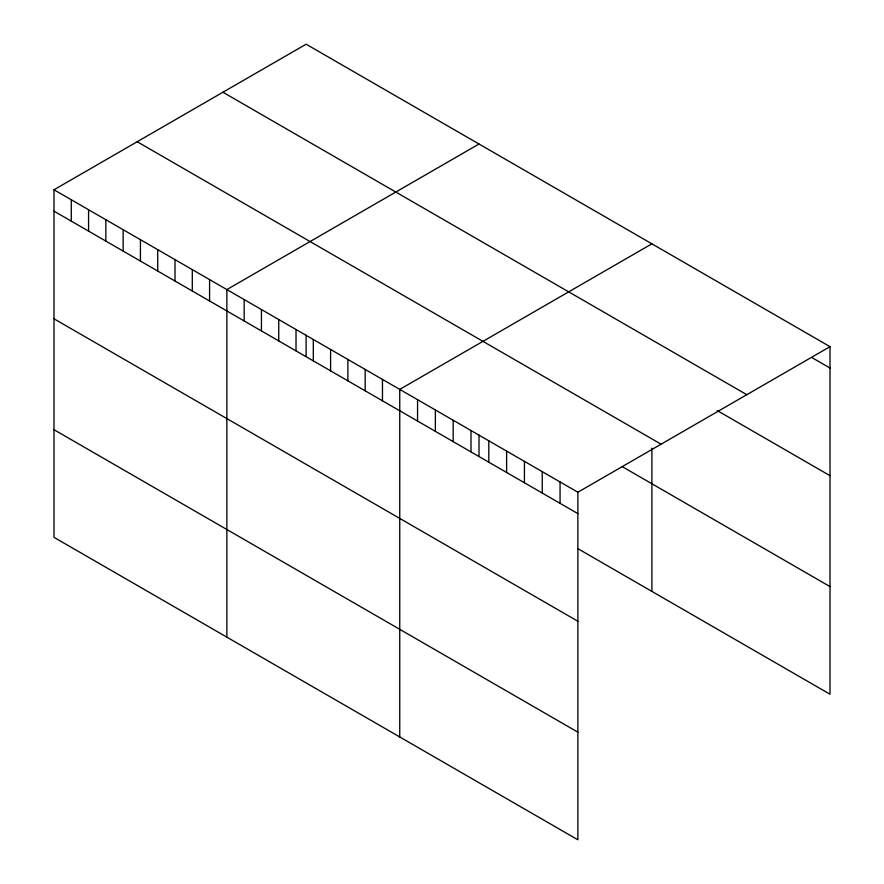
<?xml version="1.0" encoding="UTF-8"?>
<svg xmlns="http://www.w3.org/2000/svg" width="884" height="884" viewBox="0 0 884 884"><rect width="100%" height="100%" fill="white"/><g stroke="black" fill="none" stroke-linecap="round" stroke-linejoin="round"><path stroke-width="1.33" d="M53.99 189.773L577.871 492.233L577.871 839.8L53.99 537.339L53.99 189.773L306.129 44.2L830.01 346.661L830.01 694.227L578.125 548.809M479.006 144.015L226.868 289.587L226.868 637.154M651.895 243.818L399.745 389.391L399.745 736.969M577.871 492.233L830.01 346.661M812.197 357.755L830.01 368.042M222.923 92.234L746.803 394.695M717.2 410.552L830.01 475.68M137.197 141.738L661.077 444.188M621.927 466.454L830.01 586.589M53.99 211.154L577.871 513.615M53.99 318.793L577.871 621.253M53.99 429.701L577.871 732.162M651.895 448.1L651.895 591.396M560.058 481.946L560.058 503.327M542.246 471.669L542.246 493.051M524.433 461.382L524.433 482.763M506.62 451.094L506.62 472.487M488.808 440.818L488.808 462.199M479.006 434.994L479.006 455.702M470.995 430.53L470.995 451.912M453.183 420.243L453.183 441.635M435.37 409.966L435.37 431.348M417.557 399.678L417.557 421.06M382.463 379.413L382.463 400.795M365.169 369.435L365.169 390.816M347.887 359.457L347.887 380.838M330.594 349.467L330.594 370.86M313.312 339.489L313.312 360.871M306.129 335.191L306.129 355.887M296.018 329.511L296.018 350.893M278.736 319.533L278.736 340.915M261.443 309.544L261.443 330.936M244.161 299.566L244.161 320.947M209.585 279.598L209.585 300.991M192.292 269.62L192.292 291.002M175.01 259.642L175.01 281.024M157.717 249.664L157.717 271.045M140.423 239.674L140.423 261.067M123.141 229.696L123.141 251.078M105.848 219.718L105.848 241.1M88.566 209.74L88.566 231.122M71.272 199.751L71.272 221.144"/></g></svg>
